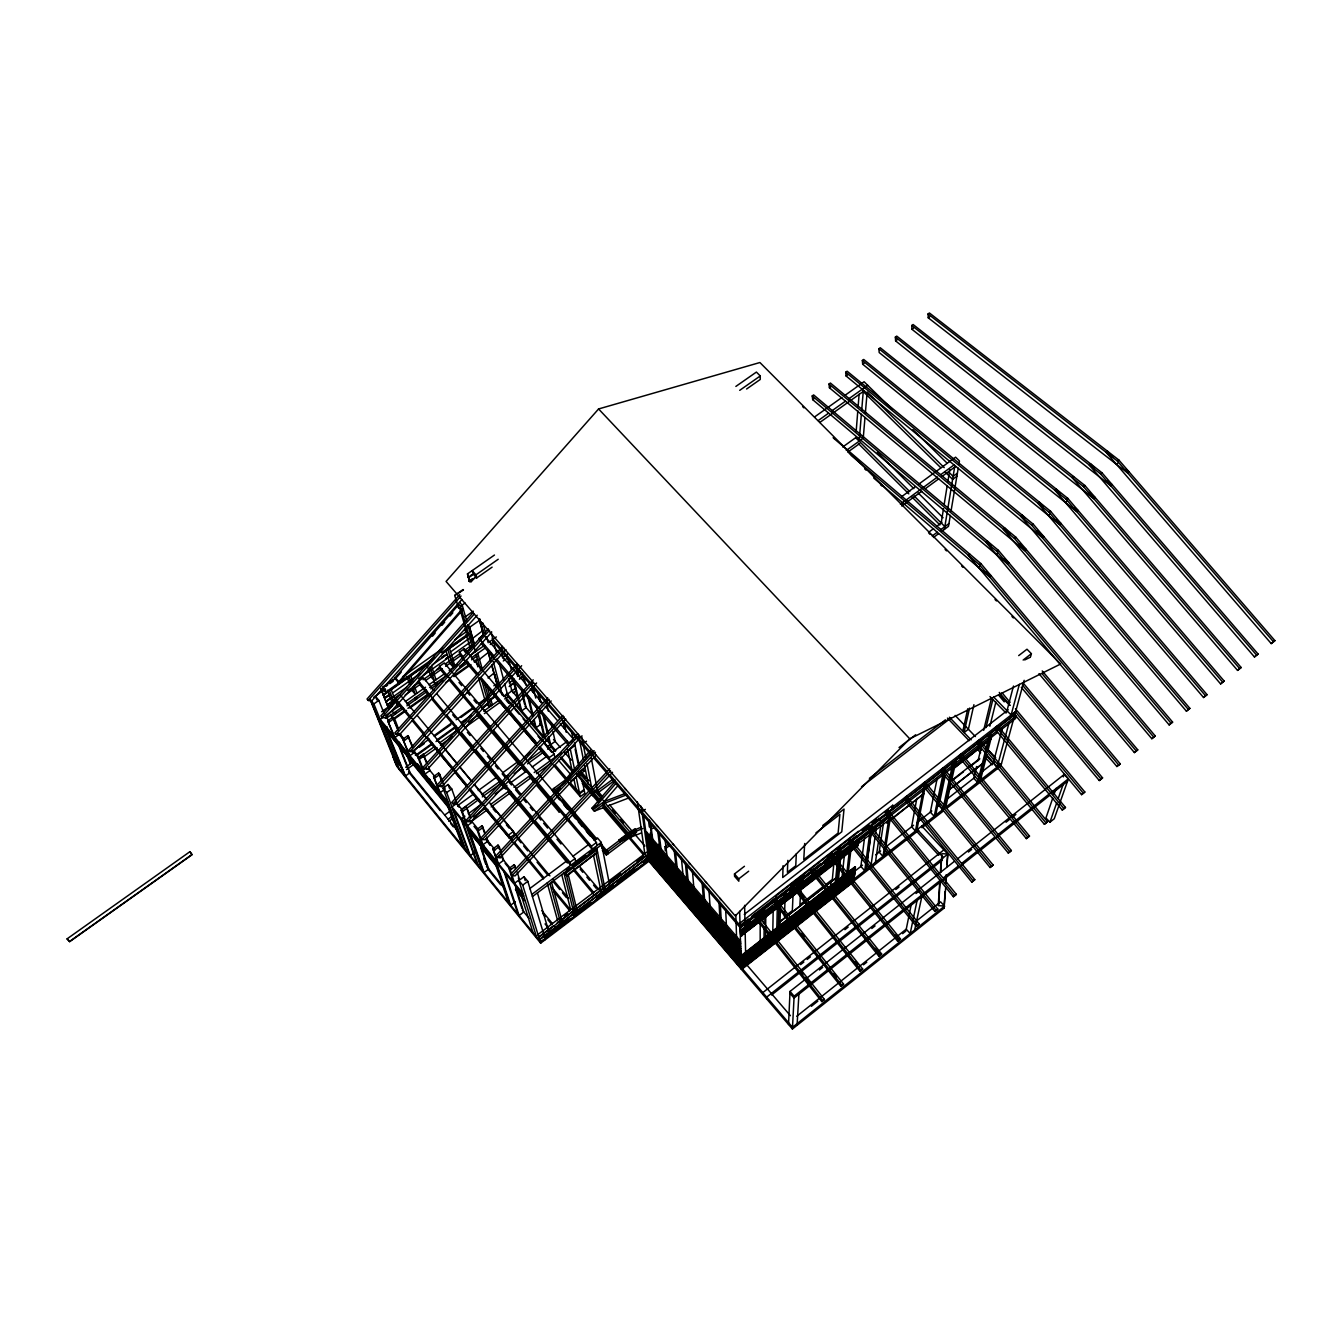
<?xml version="1.0" encoding="UTF-8"?>
<svg xmlns="http://www.w3.org/2000/svg" width="1342" height="1342" viewBox="0 0 1342 1342"><rect width="100%" height="100%" fill="white"/><g stroke="black" fill="none" stroke-linecap="round" stroke-linejoin="round"><path stroke-width="1.5" d="M728.857 948.861L741.069 963.12L649.729 857.085L649.746 854.25M718.004 936.179L650.065 856.968L650.115 859.719L741.019 965.586L715.437 935.458M704.617 922.81L650.484 859.585L650.484 862.52L650.115 859.87M735.852 386.429L756.402 372.07L760.26 375.961L760.26 379.45L746.588 389.012M760.176 943.057L760.193 922.591M760.193 914.405L760.193 910.312M762.826 994.422L762.826 992.627L943.862 849.889M764.034 939.333L764.118 927.104M764.135 923.044L764.152 918.968M765.594 938.108L765.779 915.68M766.651 998.901L766.668 997.123L947.788 854.116L921.786 826.051M772.807 931.147L773.177 910.446M775.575 896.221L775.844 899.325L892.648 808.421L892.782 805.25L775.575 896.221L775.894 899.257M776.783 929.369L777.27 908.769M778.343 928.161L778.863 907.528M779.887 926.953L780.507 904.223M783.074 865.691L782.721 877.5L841.769 831.788L844.034 809.075L822.73 825.515M784.986 900.885L784.466 916.737L792.35 910.581L793.055 894.611M787.821 860.356L787.402 872.25L795.772 865.775L796.309 853.814M788.526 1024.466L790.035 991.419L954.179 861.514M945.707 887.431L944.047 908.148L792.417 1029.012L794.128 996.167L790.035 991.419M800.788 888.572L799.916 904.693L822.612 886.995M804.68 843.481L803.774 859.601L838.113 833.047L839.891 814.393L815.953 832.845M797.064 1025.305L798.909 994.17M944.047 908.148L945.087 891.541M945.607 883.221L946.127 874.917M946.781 864.533L947.788 854.116L941.899 853.579L940.708 872.317M945.976 883.254L946.496 874.934M947.016 866.613L947.788 854.116M938.243 905.514L939.702 882.684M940.356 872.3L941.145 859.853M940.172 880.637L938.578 905.598L944.55 906.152L792.501 1027.301L741.187 967.33M856.162 431.47L857.806 410.736M858.125 406.592L859.115 394.162M859.165 441.183L861.363 414.275M861.715 410.132L863.242 391.512M863.225 438.264L864.986 417.53M865.338 413.37L866.932 394.716M830.715 886.139L831.101 881.979M833.902 862.822L832.342 879.413L825.85 884.479M835.194 884.244L837.19 863.98M836.922 880.989L838.985 860.272M838.23 881.862L840.562 859.048M842.021 877.483L844.353 855.458M846.768 873.81L849.218 851.885M740.214 946.278L740.549 943.594L647.062 834.925L647.096 837.878L740.482 946.194L647.448 837.727L647.481 840.679L740.549 948.677L675.16 872.334M740.314 948.71L740.616 946.093M740.683 948.576L740.298 951.277M740.415 953.676L740.75 951.042L660.482 857.588M648.253 846.215L740.818 953.491L740.516 956.058L648.622 848.932L646.693 832.124L740.465 941.077L740.516 943.56M727.364 940.172L648.941 848.865L649.008 851.65L740.549 958.524L740.885 955.923L738.184 952.77M848.295 872.619L850.794 850.66M740.683 963.304L740.952 958.339L724.781 939.484M741.069 963.12L740.7 965.72M741.136 965.485L741.17 967.834M787.888 921.35L741.975 957.198L855.29 869.062L855.34 866.865L854.82 872.988L741.874 960.52L854.737 871.797L742.042 959.866L742.277 961.845L854.703 873.961L854.619 872.77L831.788 890.618M858.528 838.851L858.544 842.491L741.153 932.992L747.746 927.859M864.533 837.928L860.876 866.429L864.718 870.69L869.616 834.204M867.117 861.547L871.042 832.745M871.881 826.571L872.434 822.461M866.211 869.532L871.176 832.979M870.975 865.791L875.034 837.123M875.605 833.013L876.192 828.92M875.437 862.302L878.44 841.753M879.044 837.626L880.855 825.296M883.472 823.2L879.144 852.153L883.002 856.381L884.277 848.144M884.915 844.034L888.739 819.325M884.479 855.223L889.981 820.18M892.313 808.186L892.782 805.25M941.195 522.977L943.51 508.601M944.164 504.491L947.133 486.022M947.804 481.912L949.784 469.599M944.399 529.385L954.615 467.201M950.321 515.362L948.475 526.349L941.782 531.315M951.008 511.252L958.238 468.157M958.926 464.047L959.446 460.96L955.588 457.186L918.482 484.345M916.838 798.373L911.604 826.789L915.462 830.983L923.531 788.526M916.938 829.842L924.672 789.348M796.779 1016.246L906.269 929.134L911.369 903.753M937.152 778.595L930.341 812.162L934.217 816.322L943.208 773.227M917.089 900.482L910.178 933.546L906.219 929.167M935.676 815.181L944.365 773.831M939.786 801.459L945.254 775.626M914.674 929.956L921.803 896.758M953.156 762.071L942.822 809.578L938.947 805.435M944.718 806.458L954.682 760.88M945.741 807.297L950.975 783.493M951.847 779.517L956.225 759.689M962.818 731.205L967.767 708.761M969.528 708.09L964.093 732.547L968.387 729.243L973.923 704.701M983.669 730.283L991.486 698.092M976.59 766.517L973.705 778.259L977.613 782.369L989.826 733.588M978.033 760.646L981.388 746.924M985.967 727.632L992.862 699.501M989.859 726.24L995.881 702.051M980.029 777.337L989.876 738.268M980.985 778.159L986.924 754.69M987.913 750.782L991.889 735.131M993.265 762.994L1002.306 728.555M1006.567 712.367L1013.478 686.03M996.536 769.369L1009.083 722.667M1010.157 718.624L1019.366 684.319M1000.83 766.014L1024.164 680.31M1030.622 656.59L1031.411 653.688L1026.982 649.226L1018.679 655.617M997.358 732.665L741.505 931.533L740.113 927.926L1014.837 714.581L1016.213 715.991L1015.508 718.557L1000.662 730.098M1052.715 798.238L1045.938 817.983L1049.947 822.176L1054.258 818.737L1068.383 778.813L1064.156 774.485L957.467 858.914M1054.074 794.279L1056.104 788.358M1063.317 776.901L1064.156 774.485M1049.947 822.176L1056.825 802.499M1058.201 798.557L1063.015 784.785M647.834 840.528L740.314 948.861M740.734 951.025L647.867 843.43L647.867 840.562L672.426 869.146M740.901 958.339L649.008 851.667L697.857 908.081M754.439 914.607L753.617 915.714L821.79 1001.568L824.441 999.421L756.066 913.348L754.439 914.607L822.814 1000.713L821.79 1001.568M650.417 862.453L740.784 968.035M773.646 899.71L772.774 900.851L840.897 986.353L843.598 984.156L775.257 898.435L773.646 899.71L841.971 985.447L840.897 986.353M647.012 834.976L646.693 832.124M649.696 854.284L649.377 851.549M740.096 943.829L646.71 835.06M830.631 855.458L829.608 856.733L897.613 941.178L900.448 938.88L832.225 854.217L830.631 855.458L898.855 940.155L897.613 941.178M849.419 840.88L848.345 842.189L916.301 926.282L919.186 923.95L851.013 839.639L849.419 840.88L917.609 925.225L916.301 926.282M740.75 953.525L648.253 846.198L647.884 843.598M740.818 955.957L648.941 848.865L650.115 856.85M590.413 750.295L566.441 778.444L567.632 779.853L591.621 751.705M886.693 811.944L885.502 813.336L953.39 896.741L956.36 894.342L888.27 810.719L886.693 811.944L954.799 895.6L953.39 896.741M604.017 807.448L594.338 811.172L591.889 808.303L614.854 781.715M616.095 783.158L593.114 809.729L604.202 801.493L617.739 785.842M905.179 797.584L903.938 799.01L971.793 882.097L974.795 879.664L906.739 796.376L905.179 797.584L973.235 880.906M398.255 682.323L462.185 609L463.258 609.251L399.362 682.508L398.255 682.323L394.733 678.079L458.545 604.772M394.733 678.079L395.84 678.264L401.258 672.057M432.476 636.209L435.194 633.088M441.904 625.389L444.688 622.185M450.023 616.062L452.841 612.824M923.564 783.309L922.273 784.785L990.077 867.519L993.13 865.053L925.124 782.101L923.564 783.309L991.57 866.295L993.13 865.053M598.582 408.958L446.081 581.438L735.265 915.965L909.759 738.821L1060.65 664.005L759.908 362.525L598.582 408.958L909.759 738.821M459.803 594.607L367.037 699.031L368.194 700.457L371.533 701.078L461.9 599.488M470.874 582.126L476.41 575.903M368.194 700.457L461.027 596.016M472.887 612.875L380.876 715.89L382.051 717.333L385.355 717.92L477.215 615.206M382.051 717.333L474.112 614.3M488.337 628.777L394.833 732.9L396.024 734.342L399.295 734.896L491.793 632.032M396.024 734.342L489.578 630.203M960.033 754.992L958.658 756.536L1026.362 838.616L1029.499 836.083L961.577 753.801L960.033 754.992L1027.972 837.307M502.529 646.374L408.907 750.044L410.098 751.503L413.353 752.006L505.951 649.578M410.098 751.503L503.787 647.817M517.375 663.518L423.082 767.339L424.29 768.815L427.528 769.268L521.652 665.716M424.29 768.815L518.633 664.978M533.21 679.84L437.391 784.768L438.616 786.261L441.82 786.664L536.599 682.977M438.616 786.261L533.076 682.86M547.754 697.874L451.818 802.348L453.042 803.858L456.23 804.21L551.143 700.96M453.042 803.858L549.046 699.35M562.986 715.454L466.379 820.079L467.603 821.589L470.757 821.891L565.804 719.094M467.603 821.589L564.277 716.947M577.798 733.772L481.04 837.962L482.281 839.488L485.418 839.74L582.025 735.835M482.281 839.488L579.107 735.282M594.17 750.732L495.835 855.995L497.094 857.521L500.197 857.723L596.066 755.211M497.094 857.521L595.496 752.241M609.788 768.765L510.748 874.179L512.023 875.722L515.093 875.873L612.539 772.271M512.023 875.722L610.576 770.895M823.401 1000.276L824.441 999.421M842.508 985.062L843.598 984.156M791.814 886.072L859.903 971.205L861.044 970.266L792.736 884.881M861.514 969.931L862.654 968.991L794.363 883.623M878.809 956.158L880 955.168L811.742 870.119L810.769 871.361L878.809 956.158L881.593 953.894L813.353 868.878M881.593 953.894L880.402 954.883L875.169 948.358M900.448 938.88L899.19 939.92L895.282 935.038M917.878 925.024L919.186 923.95M866.982 827.712L934.904 911.47L936.246 910.362L868.106 826.37M936.464 910.228L937.823 909.104L869.683 825.145M954.95 895.5L956.36 894.342M990.077 867.519L991.57 866.295M940.507 770.627L1008.278 853.042L1011.365 850.543L943.392 767.926L941.849 769.117L1009.821 851.767M976.691 742.529L1044.361 824.29L1047.532 821.723L979.66 739.778L978.133 740.952L1046.005 822.931M994.64 728.605L1062.26 810.031L1065.481 807.431L997.643 725.804L996.133 726.995L1063.954 808.639L1065.481 807.431M1013.562 713.055L1081.568 794.649L1084.839 792.015L1015.458 708.828M1021.312 687.322L1099.283 780.541L1102.57 777.89L1023.174 683.011M1038.976 673.667L1116.88 766.517L1120.218 763.833L1042.231 670.933M1120.218 763.833L1116.88 766.517M969.78 554.129L968.287 555.236L1134.393 752.577L1137.764 749.859L980.851 563.556L833.281 437.928M1137.764 749.859L1134.393 752.577M991.201 545.64L987.309 541.027L985.833 542.134L1151.822 738.704L1155.227 735.953L998.414 550.371L813.638 394.917L812.212 395.94L812.682 399.648L1007.372 563.841L1008.848 562.717L1004.068 558.691M1009.922 534.116L1004.739 527.993L1003.262 529.1L1169.15 724.898L1172.606 722.113L1015.894 537.27L830.413 383.04L828.987 384.047L829.423 387.788L1024.835 550.673L1026.311 549.566L1019.92 544.231M1024.667 518.079L1022.084 515.026L1020.625 516.116L1186.395 711.159L1189.868 708.358L1033.273 524.219L847.121 371.231L845.695 372.22L846.097 375.978L1042.231 537.572L1043.69 536.465L1037.265 531.18M1043.22 506.672L1039.345 502.126L1037.886 503.216L1203.539 697.505L1207.062 694.67L1050.568 511.252L863.728 359.471L862.336 360.461L862.688 364.236L1059.526 524.554L1060.985 523.447L1056.137 519.522M1060.381 493.822L1056.506 489.293L1055.047 490.384L1220.599 683.917L1224.156 681.048L1067.762 498.335L880.268 347.763L878.876 348.752L879.195 352.543L1076.72 511.587L1078.18 510.497L1074.942 507.897M1073.583 476.527L1072.141 477.601L1237.559 670.396L1241.165 667.511L1084.89 485.502L896.741 336.121L895.349 337.094L895.617 340.918L1093.831 498.704L1095.29 497.614L1088.798 492.447M1094.451 468.324L1090.576 463.829L1089.134 464.902L1254.451 656.959L1258.075 654.04L1101.916 472.72L913.114 324.529L911.738 325.502L911.973 329.327L1110.857 485.871L1112.3 484.798L1107.418 480.956M1112.635 457.169L1107.469 451.18L1106.043 452.254L1271.243 643.59L1274.9 640.637L1118.842 460.021L929.419 312.988L928.043 313.961L928.245 317.802L1127.8 473.122L1129.243 472.032L1125.972 469.499M916.066 921.333L940.574 901.824L944.55 906.152M811.356 1006.315L817.865 1001.115M863.493 964.797L866.764 962.197M902.612 933.663L905.867 931.063M859.903 971.205L862.654 968.991M934.904 911.47L937.823 909.104M971.793 882.097L974.795 879.664M1008.278 853.042L1011.365 850.543M1026.362 838.616L1029.499 836.083M1044.361 824.29L1047.532 821.723M1062.26 810.031L1063.77 808.823M1081.568 794.649L1083.078 793.457M1084.839 792.015L1083.329 793.223L1015.273 711.596M1099.283 780.541L1100.775 779.35M1102.57 777.89L1101.077 779.081L1022.403 685.041M1151.822 738.704L1153.298 737.53M1155.227 735.953L1153.751 737.127L996.938 551.478L812.212 395.94M1169.15 724.898L1170.61 723.724M1172.606 722.113L1171.13 723.288L1014.418 538.377L828.987 384.047M1186.395 711.159L1187.855 710.002M1189.868 708.358L1188.408 709.515L1031.797 525.326L845.695 372.22M1203.539 697.505L1204.982 696.347M1207.062 694.67L1205.602 695.827L1049.109 512.342L862.336 360.461M1220.599 683.917L1222.042 682.776M1224.156 681.048L1222.713 682.206L1066.32 499.425L878.876 348.752M1237.559 670.396L1239.002 669.255M1241.165 667.511L1239.723 668.652L1083.43 486.592L895.349 337.094M1254.451 656.959L1255.877 655.819M1258.075 654.04L1256.649 655.164L1100.474 473.81L911.738 325.502M1271.243 643.59L1272.652 642.449M1274.9 640.637L1273.474 641.761L1117.416 461.094L928.043 313.961M819.425 969.981L822.696 967.381M871.797 928.513L875.085 925.913M915.999 893.52L919.27 890.937M968.387 852.053L971.658 849.469M1006.03 822.243L1009.301 819.66M1012.573 817.06L1015.86 814.477M794.128 996.167L940.289 880.335M943.577 877.718L958.356 866.009M961.644 863.409L994.472 837.374M997.76 834.774L1068.383 778.813M1049.511 795.504L794.045 998.045L789.952 993.298M1052.782 792.904L1067.527 781.229M800.57 964.63L803.858 962.046M807.146 959.463L810.417 956.863M844.89 929.687L848.178 927.087M895.785 889.545L899.056 886.961M771.583 995.009L942.369 860.121M816.053 909.088L853.797 879.564L853.764 881.694L742.462 968.823L742.243 967.733L853.881 880.738L742.076 968.37L741.74 955.185L787.754 919.253M791.042 916.687L825.565 889.746M828.853 887.179L855.156 866.647M791.193 917.844L855.424 868.073L742.143 956.527L741.925 955.403L855.34 866.865M791.159 918.784L855.106 868.844L855.173 870.052L742.193 958.305L741.941 956.309L787.922 920.411M745.078 955.303L742.193 958.305M751.621 950.186L754.909 947.637M758.18 945.07L761.451 942.52M784.382 924.604L789.281 920.78M795.84 915.663L807.297 906.706M810.568 904.139L813.856 901.589M818.771 897.748L826.957 891.356M830.228 888.79L844.957 877.282M848.245 874.732L851.516 872.166M769.838 936.347L741.992 958.087L742.21 959.194L862.537 865.137M773.109 933.78L854.988 869.834L855.055 871.025L773.093 934.703M742.042 959.866L769.822 937.253M875.705 854.837L880.654 850.979M885.586 847.121L913.583 825.246M916.871 822.68L931.801 811.021M936.632 807.247L940.39 804.294M946.513 799.513L975.148 777.135M981.086 772.506L994.254 762.206M742.059 960.738L808.941 908.467M812.212 905.917L828.517 893.168M854.502 873.759L854.586 874.95L742.294 962.734L742.092 961.627L854.703 873.961M811.256 911.084L742.176 965.133L854.351 876.88L742.344 964.479L742.109 962.499L771.835 939.266M775.139 936.682L854.586 874.95M746.89 959.295L742.327 963.606L854.468 875.923L854.384 874.732M755.127 952.837L771.616 939.954M774.921 937.37L783.158 930.929M786.462 928.345L789.767 925.762M793.055 923.195L827.695 896.121M835.932 889.662L854.468 875.923M742.126 963.388L829.524 895.047M832.828 892.464L854.267 875.705L854.233 877.853L742.009 965.77L854.099 878.825L854.032 877.634L814.56 908.517M742.193 966.005L853.915 878.607L853.982 879.782L796.561 924.722M853.21 879.698L1001.451 763.715M742.243 967.733L812.782 911.654M742.227 966.861L793.273 927.288M746.169 965.334L793.81 928.043M797.098 925.46L808.605 916.469M816.825 910.027L831.604 898.452M834.892 895.886L849.671 884.311M852.958 881.744L918.683 830.312M921.971 827.729L943.325 811.021M946.613 808.454L999.404 767.138M818.637 875.051L858.075 844.37L858.159 845.645L741.22 935.844L858.276 844.588L858.209 843.313L836.821 859.954M890.149 819.895L886.794 823.132L923.883 793.659L893.353 817.395M952.35 779.87L979.761 758.498M953.776 779.367L963.439 771.835M971.491 765.561L979.559 759.287M858.36 831.268L739.979 923.111L740.381 926.148L820.65 863.627M748.299 919.035L740.046 925.426L609.939 774.804M751.604 916.469L774.703 898.536M791.21 885.72L804.412 875.47M827.528 857.538L832.476 853.68M837.425 849.838L840.729 847.288M862.185 830.631L868.777 825.498M873.743 821.656L877.031 819.09M885.284 812.682L888.589 810.132M891.893 807.565L1015.676 711.478M823.904 861.245L828.836 857.27M832.107 854.888L856.699 835.63M811.306 872.216L740.096 927.507L593.952 758.23M814.611 869.65L885.821 814.359M889.125 811.793L1014.971 714.061M746.756 924.034L750.061 921.468M758.331 915.043L764.957 909.91M783.141 895.768L786.446 893.202M789.75 890.635L793.055 888.068M796.376 885.502L802.986 880.352M824.474 863.661L829.44 859.803M836.049 854.669L841.015 850.811M741.455 929.486L1016.213 715.991M817.161 870.992L820.482 868.425M777.672 902.059L784.282 896.926M809.092 877.651L814.057 873.793M817.379 871.21L820.683 868.643M823.988 866.076L827.293 863.51M848.798 846.785L857.068 840.36M756.167 919.756L741.304 931.314L741.522 932.489L858.662 841.434L858.729 839.086M759.471 917.19L772.69 906.907M777.655 903.065L813.99 874.816M817.295 872.25L868.056 833.114M873.021 829.239L889.578 816.389M891.105 818.201L741.572 934.401L741.321 932.271L775.978 905.33M779.283 902.763L813.923 875.84M817.228 873.273L889.914 816.54M769.167 911.218L772.455 908.651M805.418 883.036L808.706 880.469M841.652 854.854L844.957 852.287M741.354 933.227L794.078 892.229M797.366 889.662L830.329 864.047M835.278 860.205L851.751 847.389M855.039 844.823L858.343 842.256M962.851 761.317L951.377 770.258L990.966 738.821L966.139 758.767M777.555 907.007L741.405 935.122L777.572 906.018M780.876 903.468L795.672 891.944M798.976 889.394L815.433 876.594M818.721 874.028L833.533 862.52M782.487 903.166L815.349 877.601M744.273 914.388L1008.228 709.784M734.493 873.944L738.771 878.842L738.838 881.208L734.56 876.309L734.493 873.944L744.458 866.278M899.023 747.544L915.647 734.779M738.771 878.842L748.685 871.21M869.381 778.343L945.439 719.832M1023.141 660.046L1031.411 653.688M861.514 786.764L951.042 717.853M544.818 937.706L549.532 934.133L537.421 892.866M569.528 919.002L551.092 932.958L550.354 930.375M590.95 902.797L574.46 915.261L563.925 872.988M597.542 897.798L614.015 885.334M617.303 882.835L635.437 869.13M643.674 862.889L648.605 859.148M665.33 846.5L668.668 843.967M650.501 858.846L540.524 942.118L650.484 858.695M398.759 764.99L373.864 703.929L370.375 699.652L398.691 768.849L540.675 943.174L648.907 861.228L641.191 806.29M665.582 848.614L670.581 844.823M647.515 851.734L537.991 934.485L539.014 937.27L648.152 854.586M564.311 915.915L567.599 913.432M610.425 881.073L620.306 873.608M636.762 861.161L643.355 856.179M656.691 846.097L660.046 843.564M648.522 857.253L539.769 939.702L538.746 936.934L553.625 925.678M556.947 923.179L647.884 854.418M576.305 910.748L573.168 913.114L573.839 915.747M540.474 941.967L539.501 939.366L648.203 857.135M602.357 850.325L606.383 855.055L636.511 832.409L636.175 830.178L634.934 828.719L606.316 850.207M518.616 802.952L570.736 865.271L570.014 862.302L574.98 858.578L524.001 797.769M448.748 679.488L592.107 849.251L591.47 846.232L596.418 842.524L444.319 662.914L439.488 666.337L440.629 669.876L446.047 676.284M531.784 894.46L601.25 842.407L597.458 837.928L594.154 840.394M642.013 811.86L645.351 809.343M566.324 870.472L569.612 868.022M572.883 865.556L586.001 855.726M589.272 853.277L595.831 848.362L597.089 849.838L565.938 873.206M532.422 896.607L601.702 844.672M850.862 455.19L979.358 564.663L980.851 563.556M996.938 551.478L998.414 550.371M1014.418 538.377L1015.894 537.27M1031.797 525.326L1033.273 524.219M1049.109 512.342L1050.568 511.252M1066.32 499.425L1067.762 498.335M1083.43 486.592L1084.89 485.502M1100.474 473.81L1101.916 472.72M1117.416 461.094L1118.842 460.021M566.509 875.42L597.559 852.086L566.659 876.125L565.234 873.894M978.687 567.582L980.163 566.458M996.2 554.431L997.693 553.307M1048.236 515.362L1049.696 514.271M1065.397 502.478L1066.856 501.388M1116.376 464.215L1117.802 463.141M641.375 832.929L620.205 841.501L618.964 840.042L630.086 831.705L641.543 827.091M620.205 841.501L631.327 833.147L642.784 828.534M606.383 855.055L605.947 852.875L636.175 830.178M540.675 943.174L522.709 885.15L527.825 881.342L524.001 876.712L518.901 880.503L536.532 936.917M529.671 888.656L567.7 860.188M572.648 856.481L589.188 844.118M515.378 901.656L510.681 905.179L496.439 862.554M591.889 808.303L595.06 805.955M505.313 873.374L519.102 915.512L523.816 911.973L510.279 870.019L515.378 866.227L514.103 864.684L509.021 868.475L513.281 881.778M594.338 811.172L605.427 802.919L626.58 794.85M514.523 883.288L519.522 879.564L517.156 871.931M933.428 537.505L938.444 533.78M594.405 792.904L613.076 779.065M598.347 792.518L615.122 780.071M513.449 831.436L514.372 834.489L509.406 838.163L508.467 835.11L513.449 831.436L489.377 802.415M492.917 848.865L497.999 845.108L499.241 846.634L503.653 860.239L498.654 863.946L492.917 848.865L497.429 862.436M494.158 850.392L499.241 846.634M928.53 532.355L933.562 528.631M936.917 526.148L941.95 522.424M573.856 778.813L576.003 788.861L579.509 792.954L584.072 789.582L582.025 779.551M580.281 796.678L579.66 793.709L584.24 790.321L584.844 793.307L580.281 796.678L553.24 764.94M932.17 535.995L937.202 532.271M940.557 529.788L948.945 523.565M552.887 791.881L552.334 789.566L568.958 777.303M565.15 782.42L555.118 789.817L555.672 792.132L560.671 788.442M578.519 772.556L583.518 768.865L584.005 771.231L570.669 781.061M474.984 852.187L470.321 855.642L453.982 810.736M586.488 741.203L583.116 743.686L583.602 746.169L579.912 741.908M957.383 473.223L953.105 476.36L948.677 471.998M956.88 476.242L952.619 479.379L945.238 472.132M481.711 843.279L476.947 829.44L482.03 825.716L485.267 833.164M486.592 837.123L487.918 841.098L482.935 844.772L478.188 830.95L483.271 827.226M448.865 821.354L452.204 818.905M472.334 822.109L467.368 825.766L462.369 811.675L478.993 799.329M482.332 796.896L500.751 783.426M514.137 773.646L522.508 767.523M527.54 763.866L544.265 751.637M547.62 749.188L550.958 746.739L550.421 744.407L547.066 746.857M464.919 816.221L461.564 818.67L478.322 865.456M468.291 813.755L481.744 803.908M495.198 794.061L506.974 785.456M510.329 782.99L527.154 770.677M532.204 766.987L547.335 755.915M552.384 752.225L567.515 741.136M901.606 496.691L915.093 486.81M539.199 748.165L550.069 760.914L549.281 757.626L554.162 754.053L464.215 648.807L459.4 652.229L460.491 655.802L476.779 674.909M572.262 740.801L569.042 743.166L496.657 659.039M473.592 816.942L485.385 808.303M490.417 804.613L508.937 791.042M513.986 787.351L530.811 775.022M534.183 772.556L561.107 752.828M900.381 504.24L937.504 477.031M940.876 474.565L954.38 464.668M471.042 821.723L487.817 809.411M491.172 806.961L511.302 792.199M516.351 788.509L531.449 777.437M536.481 773.747L551.579 762.675M564.999 752.828L575.081 745.447M901.69 506.001L921.887 491.189M925.259 488.723L938.729 478.859M942.101 476.393L955.554 466.513M444.688 815.064L449.721 811.39M458.108 805.284L473.206 794.263M478.238 790.589L496.691 777.135M503.401 772.237L518.498 761.216M523.531 757.559L530.241 752.661M543.661 742.864L547.016 740.415M448.043 819.19L451.415 816.741M461.48 809.377L476.578 798.356M481.61 794.682L500.08 781.195M505.112 777.504L508.467 775.055M526.936 761.568L542.034 750.547M466.144 824.29L461.145 810.182L466.194 806.492L470.488 816.825M465.758 850.04L443.045 788.14L448.077 784.483L451.734 788.928L457.957 806.324M469.18 854.233L446.685 792.585L451.734 788.928M433.567 776.615L438.616 772.975L439.824 774.451L445.141 789.029L440.193 792.619L433.567 776.615L439.002 791.159M434.774 778.092L439.824 774.451M405.099 775.575L396.98 766.5L370.023 699.232M490.786 699.132L495.852 695.492M511.453 684.487L514.774 681.87M519.891 678.415L523.212 675.814M490.501 699.97L496.188 695.877M509.172 686.567L514.271 682.893M519.371 679.22L524.487 675.563M842.709 447.003L856.33 437.224M415.399 755.378L432.342 743.216M437.425 739.559L456.045 726.173M461.128 722.533L471.294 715.219M483.154 706.714L488.236 703.057M404.647 775.911C404.982 770.207 385.775 742.243 396.98 766.5M417.396 754.925L432.627 743.988M435.999 741.556L456.314 726.961M461.396 723.321L466.462 719.664M481.694 708.727L488.471 703.862M423.804 772.64L418.15 757.844L423.183 754.221L427.159 763.095M405.67 767.272L412.447 762.407M419.224 757.525L434.489 746.555M439.572 742.898L456.532 730.702M468.408 722.164L478.574 714.85M483.657 711.193L498.922 700.222M515.865 688.027L504.005 696.565L498.687 690.207M846.282 450.442L861.866 439.237M428.534 766.802L429.926 770.509L424.995 774.066L419.358 759.304L424.374 755.68M406.576 769.553L413.336 764.688M423.485 757.374L437.022 747.645M440.394 745.213L452.237 736.691M465.758 726.961L479.295 717.232M484.361 713.575L501.271 701.413M504.659 698.981L508.031 696.548L504.76 684.118M513.13 692.875L516.536 690.442M847.691 452.17L859.585 443.615M493.873 685.812L496.909 683.632L491.977 666.387M508.4 679.757L511.805 677.324M516.888 673.667L520.293 671.218M413.789 750.144L429.037 739.207M434.103 735.567L452.724 722.197M456.112 719.782L473.038 707.62M478.121 703.98L484.898 699.132M419.157 747.276L424.24 743.636M434.389 736.355L450.895 724.697M460.943 717.484L473.29 708.425M479.362 704.265L485.133 699.937M509.205 682.877L514.288 679.237M519.371 675.596L522.759 673.164M414.846 752.157L409.931 755.697L402.868 739.224L407.884 735.651L412.682 746.504M502.462 657.748L507.393 654.208M399.899 733.957L394.984 737.479L387.721 720.788L392.72 717.232L398.406 730.132M503.3 661.002L508.232 657.479M488.035 677.995L493.839 673.214M404.059 740.683L409.075 737.093M386.11 718.473L401.476 707.553M406.592 703.913L426.236 689.905M429.625 687.49L446.634 675.412M459.518 666.303L466.345 661.455M471.461 657.815L485.116 648.119M490.249 644.479L493.655 642.046M391.663 716.695L403.573 708.224M406.962 705.808L427.377 691.298M430.782 688.882L442.692 680.411M456.314 670.732L468.224 662.26M471.612 659.845L476.729 656.221L475.554 654.862M814.628 416.909L841.904 397.5M845.326 395.085L864.08 381.749L892.229 409.327M404.529 710.774L392.652 719.211L390.992 715.001M407.918 708.358L428.283 693.881M453.73 675.764L468.995 664.911M474.095 661.287L477.484 658.872M388.895 722.214L393.894 718.658M406.542 710.404L394.682 718.842L398.339 728.454M409.931 707.989L428.584 694.737M445.527 682.675L448.916 680.26M453.999 676.636L470.958 664.592M474.347 662.176L477.735 659.761M479.144 659.627L488.203 652.531L490.585 661.237M386.966 726.676L385.339 727.834L447.372 803.539M818.251 420.549L828.484 413.252M831.906 410.82L845.544 401.107M848.966 398.675L867.737 385.322M819.811 422.445L864.063 390.925M386.01 701.715L390.858 697.655M448.983 656.506L445.578 658.956L449.05 656.708M385.808 701.48L390.941 697.857M423.418 674.858L426.823 672.443M406.576 687.272L386.077 701.799L387.033 704.567M418.553 678.8L473.24 640.067L473.894 643.003M812.682 399.648L814.108 398.641M829.423 387.788L830.849 386.781M846.097 375.978L847.507 374.988M862.688 364.236L864.097 363.246M895.617 340.918L897.01 339.929M911.973 329.327L913.348 328.354M928.245 317.802L929.62 316.829M429.071 695.894L419.727 684.705L418.486 681.216L423.351 677.76L434.087 690.56M482.097 636.142L478.909 638.406L493.923 655.869M395.538 698.528L387.301 704.986M436.486 669.759L439.824 667.142M395.873 699.048L387.368 705.07L388.308 707.821M407.8 690.593L411.206 688.178M414.611 685.762L419.727 682.139M423.133 679.723L440.159 667.662M445.259 664.038L460.591 653.168M463.997 650.753L474.212 643.523M381.631 711.73L391.747 704.55M405.217 695.005L420.381 684.252M425.431 680.662L442.273 668.719M445.645 666.337L460.792 655.584M465.859 651.994L470.908 648.421M388.643 708.324L392.032 705.926M67.1 938.846L189.91 851.684L192.074 854.72L69.717 941.631L67.1 938.846L69.667 941.598M383.46 717.081L380.189 719.413L448.329 802.533M385.087 715.923L400.251 705.154M405.318 701.564L425.531 687.205M428.903 684.823L444.068 674.053M449.134 670.463L457.555 664.475M471.042 654.896L484.512 645.334M489.578 641.744L496.355 636.93M69.583 941.48L191.956 854.552L189.91 851.684M382.52 687.272L396.125 677.66M382.571 687.641L386.429 692.791L382.571 687.641L396.259 677.978M385.959 686.383L387.603 685.208M389.75 683.699L393.172 681.283M468.324 628.224L479.664 620.222M378.327 693.361L381.648 691.013L383.393 695.089M373.697 697.303L385.204 688.916M402.583 676.737L442.927 648.236M454.703 639.916L466.479 631.612L459.887 608.748L458.142 606.735M382.084 691.751L385.54 689.436M386.077 691.902L434.758 657.496M441.468 652.749L468.324 633.76L464.768 629.616M383.141 694.686L388.19 691.08M383.208 694.854L429.222 662.529M442.91 652.849L468.593 634.699L465.037 630.555M388.526 691.6L383.46 695.173L384.433 697.991L389.482 694.418M391.914 689.218L427.36 664.139M442.558 653.403L445.93 651.004M449.318 648.622L471.193 633.021L471.931 636.074M373.864 703.929L378.863 700.39L375.357 696.129L376.901 699.97M441.652 657.546L445.007 655.131M384.483 698.142L389.566 694.619M441.703 657.714L445.074 655.332M385.741 701.279L384.768 698.494L389.817 694.938M393.189 692.556L420.096 673.499M431.872 665.162L447.02 654.46M450.392 652.078L471.981 636.293M471.478 639.295L482.332 630.941M465.087 616.917L473.29 611.147M461.799 605.343L465.104 603.011M465.003 621.983L460.574 606.517L462.252 605.343L459.82 602.524M467.486 573.89L469.549 581.522L467.486 573.89L494.46 555.034M468.257 577.446L471.612 574.829M468.543 577.765L473.659 574.191M492.111 567.146L476.729 577.916L475.924 574.846L498.201 559.262M739.71 390.337L760.26 375.961M469.264 581.103L472.652 578.687M469.297 581.304L472.703 578.922M469.583 581.623L476.393 576.859M458.612 608.111L454.703 595.429L463.091 589.557M463.46 589.977L454.703 595.429M740.616 961.023L649.377 854.351M1024.751 659.928L1030.371 657.211M618.964 840.042L622.805 838.482M651.004 829.037L654.846 827.494M607.892 805.955L629.197 797.785M604.202 801.493L625.355 793.441M986.521 571.877L991.285 575.936L989.809 577.06L873.743 478.054M912.963 429.658L947.016 463.057M867.251 392.032L944.231 467.637M862.554 390.841L940.809 467.771M877.282 452.254L913.852 488.639M918.23 493L943.091 517.744M855.676 437.693L909.759 491.625M914.154 496.003L944.852 526.618M858.41 443.581L908.819 493.873M911.772 496.825L939.937 524.94M802.6 406.542L803.892 407.851M833.382 437.408L834.69 438.733M848.949 453.026L850.274 454.368M864.651 468.777L865.993 470.119M880.486 484.647L881.828 486.005M928.765 533.059L930.14 534.452M945.12 549.465L946.513 550.874M961.627 566.005L963.036 567.414M995.043 599.522L996.469 600.948M1011.952 616.481L1013.395 617.924M999.572 694.971L1009.821 705.473M993.684 697.068L1011.13 715.001M990.01 696.582L1006.064 713.072M955.135 715.42L975.399 736.557M986.974 748.618L995.663 757.676M949.398 717.215L971.105 739.878M978.352 747.427L981.237 750.446M985.582 754.976L997.156 767.07M947.469 718.104L969.125 740.717M977.781 749.759L980.667 752.778M984.994 757.307L992.208 764.839M943.376 857.605L917.374 829.49L916.955 831.654L938.796 855.273M878.758 818.234L881.459 821.187M858.662 841.434L858.209 843.313M854.099 878.825L853.764 881.694M475.924 574.846L472.216 570.585L473.021 573.655L476.729 577.916M624.5 788.09L625.825 789.65M640.369 806.458L641.728 808.035M656.389 824.995L657.765 826.571M672.56 843.699L673.936 845.292M688.865 862.554L690.258 864.164M705.305 881.593L706.714 883.204M719.648 898.167L721.057 899.811M480.402 622.134L481.308 625.473M481.359 625.674L482.264 628.995M492.178 638.457L607.205 771.633M638.524 809.78L642.332 814.191M482.315 629.197L483.204 632.485M492.883 641.157L559.815 718.675M562.55 721.845L591.235 755.06M740.163 929.989L741.505 931.533L741.086 930.107L741.22 935.844M458.142 603.699L460.574 606.517M485.049 636.594L527.423 685.728M530.157 688.899L542.453 703.158M545.188 706.328L557.484 720.604M560.218 723.774L573.89 739.61M481.275 643.606L522.105 691.096M524.823 694.267L537.068 708.509M539.803 711.679L568.371 744.911M652.329 848.077L656.406 852.841M473.944 643.204L469.264 626.043L469.935 629.062M582.797 769.838L584.005 771.231M730.065 943.325L735.466 949.616M511.268 690.191L518.096 698.142M524.907 706.093L533.093 715.638M539.92 723.59L542.638 726.76M553.541 739.492L560.369 747.444M564.462 752.208L571.273 760.159M582.193 772.875L589.004 780.826M597.19 790.371L602.642 796.729M609.453 804.68L644.915 846.03M745.817 963.707L790.404 1015.709M700.541 911.218L705.926 917.509M708.626 920.646L714.011 926.919M716.712 930.073L722.097 936.347M581.271 773.546L585.364 778.31M597.593 792.585L600.31 795.772M612.556 810.048L615.273 813.218M620.725 819.576L623.443 822.747M652.48 857.421L657.915 863.778M660.65 866.966L731.474 949.616M734.191 952.786L739.643 959.144M602.977 800.067L605.427 802.919M630.086 831.705L631.327 833.147M578.939 772.506L601.82 799.195M605.846 803.908L630.069 832.174M720.704 939.35L726.139 945.691M577.379 773.663L600.243 800.369M602.927 803.523L628.475 833.365M707.318 925.963L712.719 932.287M576.523 774.451L599.32 801.107M603.346 805.804L627.502 834.019M506.79 693.411L555.856 750.748M561.292 757.123L572.195 769.855M581.74 781.01L599.455 801.711M603.548 806.492L626.714 833.567M629.448 836.754L644.428 854.267M647.163 857.454L652.615 863.812M655.332 866.999L659.425 871.78M662.143 874.967L715.303 937.085M727.565 951.411L739.928 965.854M506.068 694.25L512.862 702.202M515.58 705.372L527.825 719.681M530.543 722.852L542.772 737.161M549.566 745.095L555.001 751.453M560.436 757.811L572.682 772.12M582.193 783.242L598.498 802.315M602.592 807.079L643.372 854.753M647.448 859.534L792.417 1029.012M506.84 699.736L510.899 704.5M514.976 709.281L519.052 714.045M523.128 718.809L525.846 721.996M538.058 736.288L540.776 739.476M544.852 744.24L551.646 752.191M558.44 760.126L570.652 774.435M506.018 700.105L508.735 703.292M459.4 652.229L463.426 656.943M466.11 660.079L478.188 674.238M480.872 677.391L537.219 743.468M539.903 746.605L549.281 757.626M532.17 737.999L534.888 741.187M555.236 765.057L567.448 779.383M570.165 782.571L579.66 793.709M479.48 678.096L536.481 744.995M495.064 696.683L520.78 726.844M523.481 730.014L535.643 744.307M538.36 747.477L546.479 757.005M452.673 663.535L455.005 666.286L449.419 648.253M487.163 704.466L489.394 707.083L481.325 678.968M553.91 788.391L596.821 839.018M600.847 843.766L607.557 851.667L607.976 853.864L599.941 844.386M562.499 800.184L570.518 809.662M573.202 812.816L595.932 839.656M552.334 789.566L595.227 840.209M601.937 848.127L605.947 852.875M556.896 796.628L559.58 799.782M563.59 804.512L567.599 809.26M572.95 815.567L575.617 818.737M578.301 821.891L582.311 826.622M586.32 831.369L590.329 836.1M458.981 682.457L461.698 685.661M467.1 692.053L469.817 695.257M473.877 700.054L476.578 703.242M439.488 666.337L490.602 726.827M493.286 730.014L591.47 846.232M477.014 714.8L518.817 764.319M521.501 767.523L525.561 772.304M529.604 777.102L533.646 781.9M536.347 785.087L559.262 812.245L558.574 809.327M979.358 564.663L1136.288 751.034M433.885 682.273L436.2 685.024L435.613 683.279M1042.08 673.684L1118.725 765.024M436.771 693.764L521.317 794.581M452.657 714.783L455.324 717.97M467.368 732.329L470.035 735.517M480.738 748.282L483.405 751.47M487.414 756.267L490.098 759.455M495.45 765.829L498.117 769.033M502.126 773.814L504.81 777.001M508.819 781.782L511.487 784.986M515.496 789.767L519.522 794.548M523.531 799.346L526.198 802.533M530.207 807.314L532.891 810.501M538.243 816.892L540.91 820.079M543.594 823.267L547.603 828.064M556.964 839.22L560.973 844.017M579.476 866.345L599.673 890.451M580.113 869.113L582.797 872.317M586.823 877.114L589.507 880.318M593.533 885.133L596.217 888.337M418.486 681.216L443.967 711.663M446.651 714.867L458.712 729.293M461.396 732.497L473.474 746.924M476.142 750.128L532.472 817.429M535.156 820.633L570.014 862.302M455.039 726.626L457.706 729.813M460.373 733L472.384 747.343M475.034 750.53L487.045 764.873M489.713 768.06L501.707 782.42M509.708 791.981L516.368 799.949M519.035 803.137L532.371 819.073M535.039 822.26L547.033 836.603M549.7 839.79L567.029 860.507M573.688 868.475L593.684 892.396M431.755 699.098L515.932 799.765M454.77 728.203L505.733 789.163M508.417 792.367L567.431 862.956M574.141 870.992L594.254 895.047M1002.105 692.824L1010.107 702.436M999.253 692.405L1009.939 705.204M998.901 695.458L1004.235 701.849M411.877 690.274L415.349 694.435L412.531 686.601M395.84 678.264L399.362 682.508M414.527 712.166L399.815 694.435L394.917 697.907L424.307 733.42M417.194 715.387L457.303 763.749M459.97 766.97L471.998 781.463M474.682 784.684L486.71 799.195M436.922 739.643L442.239 746.051M444.907 749.255L456.867 763.682M459.534 766.886L471.495 781.312M474.162 784.533L486.123 798.96M491.44 805.368L500.751 816.59M503.401 819.794L549.935 875.907M552.602 879.111L568.555 898.352M493.051 808.79L495.718 811.994M506.37 824.844L509.037 828.064M516.972 837.978L520.998 842.826M523.665 846.047L527.674 850.895M537.035 862.185L547.737 875.085M553.089 881.543L559.782 889.612M562.466 892.833L566.475 897.681M426.991 736.641L467.05 785.07M469.734 788.291L508.467 835.11M509.39 836.049L512.057 839.27M514.707 842.474L543.946 877.802M551.914 887.431L570.518 909.91M432.124 744.441L438.75 752.443M441.401 755.647L466.563 786.077M469.214 789.264L481.124 803.673M486.425 810.082L543.376 878.926M553.961 891.725L569.864 910.933M397.567 702.973L409.562 717.45M412.212 720.671L452.153 768.949M454.821 772.17L466.798 786.664M469.465 789.884L481.442 804.361M484.11 807.582L509.406 838.163M392.602 711.596L394.9 714.38L394.246 712.686M386.395 717.517L389.029 720.721M399.513 733.487L404.764 739.861M413.671 750.732L419.19 757.425M428.366 768.597L434.925 776.582M462.906 810.652L456.884 803.304L451.918 806.928L523.011 893.638M471.126 820.633L478.037 829.071M485.938 838.666L495.131 849.872M510.916 869.079L502.428 858.729L501.153 854.837M518.28 878.037L519.522 879.564M399.195 734.393L403.103 739.174M413.571 751.906L418.805 758.28M457.723 805.653L458.914 807.129M486.693 840.948L489.327 844.135M505.062 863.292L509.004 868.089M398.121 733.453L399.295 734.896M412.162 750.547L413.353 752.006M418.15 757.844L419.358 759.304M426.32 767.792L427.528 769.268M440.612 785.187L441.82 786.664M443.045 788.14L446.685 792.585M455.005 802.717L456.23 804.21M461.145 810.182L462.369 811.675M469.532 820.398L470.757 821.891M476.947 829.44L478.188 830.95M498.939 856.196L500.197 857.723M509.021 868.475L510.279 870.019M518.901 880.503L522.709 885.15M473.978 826.337L476.511 829.423M541.816 910.664L552.418 923.581M542.587 913.298L545.238 916.519M547.872 919.723L551.83 924.554M417.328 763.699L419.979 766.919M381.212 721.946L449.184 804.881M452.774 809.276L523.682 895.785M467.754 828.417L495.718 862.537M386.362 730.333L448.379 805.888M468.559 830.698L496.456 864.734M515.915 888.337L522.541 896.422M545.053 923.917L549.029 928.765M386.697 731.155L448.53 806.659M468.828 831.453L496.691 865.473M411.172 762.055L450.778 810.434M481.141 847.507L496.976 866.848M515.445 889.427L524.688 900.7M408.958 771.315L457.773 831.101M486.441 866.211L503.921 887.632M522.39 910.245L528.983 918.314M408.555 771.986L440.142 810.669M450.66 823.552L453.294 826.789M487.498 868.693L500.65 884.814M393.206 757.307L400.939 766.802M397.433 766.165L540.088 941.279M801.291 894.644L803.908 897.915M854.971 961.744L857.588 965.015M801.375 933.462L803.959 936.682M833.516 973.772L836.083 976.993M769.402 932.271L771.969 935.508M774.535 938.746L777.119 941.983M800.251 971.138L802.835 974.376M805.401 977.613L809.26 982.461M381.866 691.482L380.826 688.463L388.828 708.777M740.583 934.569L740.147 929.167M429.926 779.954L429.172 778.695L430.53 781.564L429.775 780.289M384.668 726.156L404.328 774.636M387.838 732.564L405.435 775.995L410.048 772.657L398.742 744.24M387.721 720.788L393.827 736.053M378.863 700.39L384.215 713.776M398.876 746.018L408.203 769.419M399.933 743.384L400.587 745.028L399.195 742.126M405.838 752.661L410.283 763.967M392.72 717.232L397.232 728.723M402.868 739.224L408.756 754.271M400.587 734.191L402.08 738.016M409.578 757.123L411.826 762.86M387.452 690.274L392.72 703.862M395.538 711.763L396.192 713.458M407.884 735.651L412.229 746.957M389.465 690.644L393.944 702.252M391.126 689.469L397.819 706.899M423.183 754.221L426.655 763.497M447.339 805.2L462.353 845.863M447.993 803.422L464.634 848.647M446.802 801.979L463.493 847.255M438.616 772.975L441.283 780.272M414.997 697.941L415.617 699.668M406.911 676.519L409.746 684.386M448.077 784.483L449.486 788.358M409.008 676.821L411.122 682.692M416.288 697.018L416.909 698.746M410.669 675.647L412.766 681.535M414.175 685.443L416.976 693.294M461.178 819.526L477.182 864.047M465.188 823.099L481.761 869.666M470.035 832.912L484.059 872.485L488.74 869.029L480.218 844.437M467.217 826.89L482.902 871.075M483.741 858.477L485.77 864.282M466.194 806.492L469.885 817.11M480.889 848.329L487.582 867.62M426.924 664.844L430.95 676.754L434.422 680.897L429.775 667.041M495.466 863.98L508.35 902.31M482.03 825.716L484.697 833.65M495.215 861.061L509.524 903.753M431.419 665.884L436.033 679.757M436.905 682.373L437.492 684.118M504.072 871.864L517.928 914.07M497.999 845.108L499.258 849M515.848 889.36L522.021 908.618M519.941 891.222L532.992 932.556M445.93 650.652L449.905 663.3L453.395 667.427L447.775 649.411M514.103 864.684L515.294 868.509M524.001 876.712L525.192 880.604M527.825 881.342L545.389 939.618M464.215 648.807L465.271 652.413M466.144 634.196L470.354 648.807M478.574 678.012L485.167 700.826M466.11 625.842L472.199 647.096M476.158 660.885L477.869 666.907M462.252 605.343L466.647 620.809M467.754 624.684L475.454 651.759M476.225 654.443L480.587 669.809M484.026 681.87L490.887 705.993M477.802 653.319L482.298 669.188M486.777 685.074L489.595 694.988M490.719 698.964L492.397 704.919M555.068 926.802L555.806 929.385M547.217 882.986L557.718 920.914M549.868 883.522L561.275 925.242M479.295 618.88L483.674 634.984M487.582 649.377L490.92 661.64M491.86 665.078L497.396 685.443M479.815 621.665L483.321 634.581M551.528 882.281L562.852 924.051M483.506 632.904L479.698 618.897L480.335 621.933M498.184 686.987L494.779 674.422L495.332 677.14M482.868 623.024L485.536 632.87M486.592 636.813L488.186 642.717M491.055 653.42L492.145 657.412M493.219 661.405L502.361 695.357M491.021 632.048L496.305 652.078M499.476 664.089L503.703 680.109M502.025 652.749L503.585 658.771M508.769 678.851L511.889 690.895M507.511 658.083L509.021 664.022M512.527 677.878L517.559 697.655M518.566 701.614L520.579 709.532M561.711 874.531L570.467 908.853M508.685 659.459L511.185 669.339M513.684 679.22L521.702 710.841L526.198 707.586L521.786 689.754M516.2 670.564L517.677 676.519M522.608 696.364L524.588 704.298M565.569 871.746L576.121 914.019M568.303 874.883L577.664 912.828M516.871 669.926L518.347 675.882M577.865 909.574L578.503 912.208M522.642 675.63L524.135 681.719M527.591 695.928L532.522 716.225M533.512 720.285L534.988 726.374M523.833 677.005L525.796 685.125M528.748 697.286L533.177 715.521M534.15 719.58L536.112 727.683L540.625 724.412L538.226 714.246M531.969 687.825L532.925 691.885M536.297 706.11L537.253 710.186M533.378 688.06L535.743 698.108M539.048 712.166L544.718 736.288M532.187 686.668L533.613 692.707M538.36 712.82L544.047 736.959M574.98 858.578L575.684 861.564M537.924 693.328L539.786 701.329M542.554 713.34L547.201 733.336M548.123 737.345L549.515 743.351M554.162 754.053L554.917 757.358M578.754 861.866L579.09 863.342M539.115 694.72L540.96 702.705M543.728 714.699L547.888 732.682M548.811 736.691L550.656 744.676L555.169 741.371L552.921 731.356M580.063 860.893L580.398 862.369M547.05 705.288L548.408 711.31M551.109 723.338L552.015 727.347M472.25 636.594L472.921 639.547M470.27 629.583L470.941 632.585M596.351 895.584L596.938 898.251M563.271 722.684L564.563 728.79M567.448 748.719L572.581 772.807M570.266 748.97L574.879 770.962M576.137 776.968L579.509 792.954M564.496 724.093L566.207 732.229M593.533 855.441L600.461 888.589M601.015 892.061L601.585 894.745M571.373 730.786L573.034 738.939M575.114 749.138L578.05 763.397M596.083 854.049L604.051 892.866M496.506 680.797L497.043 683.447M497.362 683.934L497.899 686.584M596.787 848.345L605.594 891.692M574.561 742.965L579.174 765.51M580.398 771.533L581.22 775.542M595.831 848.362L596.301 850.593M596.418 842.524L597.022 845.561M578.905 736.959L583.334 759.371M584.542 765.494L588.182 783.829M589.39 789.935L589.826 792.166M601.25 842.407L610.241 888.186M742.176 965.133L742.411 967.096M581.807 737.194L585.766 757.492M586.957 763.581L591.705 787.939M592.879 794.028L593.315 796.259M741.405 935.122L741.623 936.297M591.285 758.079L597.425 790.656M629.834 834.942L630.186 837.156M631.411 833.751L631.763 835.965M637.349 801.862L644.999 854.938M643.573 815.701L649.813 860.558M649.494 820.247L651.944 838.666M648.79 822.898L649.343 826.991M650.165 833.147L650.719 837.324M650.652 823.753L653.084 842.222M657.865 832.241L663.351 876.376M659.14 833.734L664.575 877.802M664.844 846.718L665.33 850.744M665.162 840.126L667.041 856.213M674.321 851.331L678.297 888.438M675.613 852.824L680.176 896.037M681.3 857.404L683.145 875.991M685.477 864.231L687.976 890.685M688.362 894.745L689.52 906.957M686.768 865.741L690.744 908.383M692.355 870.186L693.931 888.538M702.202 883.606L704.147 909.507M704.433 913.483L705.338 925.443M703.51 885.133L705.204 908.098M705.506 912.275L706.58 926.886M708.928 889.377L710.119 907.343M854.871 870.807L854.82 872.988M719.06 903.149L720.067 921.568M720.302 925.661L721.291 944.097M720.386 904.676L722.55 945.556M725.653 909.121L726.408 925.544M735.835 914.909L737.463 964.764M739.66 911.302L741.237 969.176M744.625 905.33L745.062 926.181M745.179 932.438L745.615 953.29M780.054 921.618L835.814 878.121L780.054 921.618M948.257 790.388L983.736 762.709L948.257 790.388M489.511 843.715L488.723 842.407L490.015 845.225L489.511 843.715M484.076 846.735L483.288 845.41L484.596 848.228L484.076 846.735"/></g></svg>
